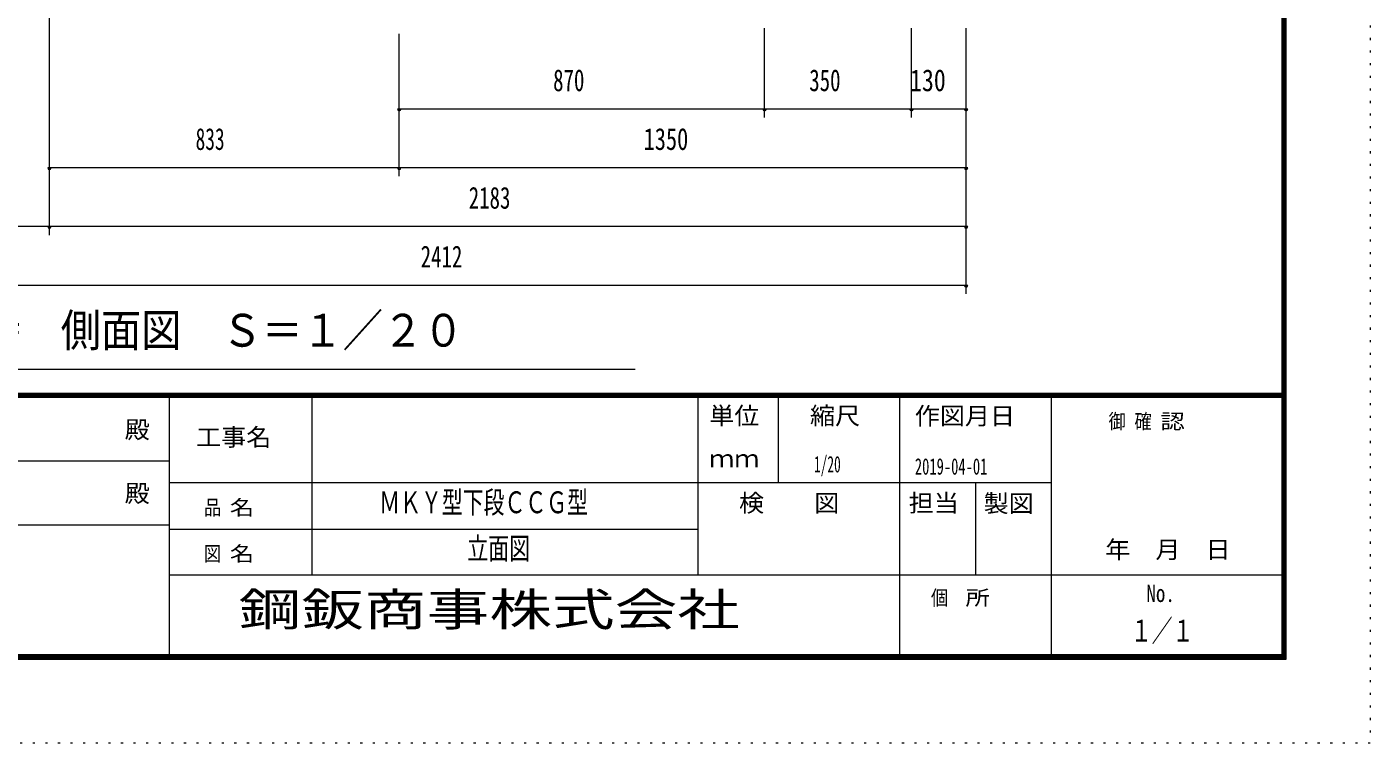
# Model space of a CAD drawing. Units: millimetres, scale not verified. Extents: x -5940 to 5940, y -4200 to 4200.
# Drawn here: x 2741 to 5940, y -4200 to -2494 of the extents above; entities that cross this region are included whole.
import ezdxf
from ezdxf.enums import TextEntityAlignment as Align

# ---------------------------------------------------------------- set-up
doc = ezdxf.new("R2010")
doc.units = ezdxf.units.MM
doc.header["$LTSCALE"] = 10
doc.linetypes.add('USER5', pattern=[3, 0.5, -2.5])
doc.layers.add('0-1_0-F', color=7, linetype='Continuous')
doc.layers.add('0-9_2-5DIM', color=7, linetype='Continuous')
for name, color, linetype, lineweight in [('0-2_2-0BOLD', 3, 'Continuous', 18), ('0-7_F-F', 5, 'Continuous', 18), ('0-8_F-E_J_ADD', 5, 'USER5', 18)]:
    doc.layers.add(name, color=color, linetype=linetype, lineweight=lineweight)
doc.styles.add('ＭＳ ゴシック', font='')
doc.styles.get('ＭＳ ゴシック').set_extended_font_data('MS Gothic')

msp = doc.modelspace()

# ---------------------------------------------------------------- linework, layer by layer
at = {"layer": '0-2_2-0BOLD'}
for p, q in [((2794.79, -2989.49), (2794.79, -2437.42)), ((3627.79, -2849.49), (3627.79, -2510.32)), ((4497.79, -2709.49), (4497.79, -2496.73)), ((4847.79, -2709.49), (4847.79, -2496.73)), ((4977.79, -3129.49), (4977.79, -2496.73)), ((3631.78, -2689.49), (3623.78, -2689.49)), ((4497.79, -2689.49), (3627.79, -2689.49)), ((4501.78, -2689.49), (4493.78, -2689.49)), ((4847.79, -2689.49), (4497.79, -2689.49)), ((4851.78, -2689.49), (4843.78, -2689.49)), ((4977.79, -2689.49), (4847.79, -2689.49)), ((4981.78, -2689.49), (4973.78, -2689.49)), ((2798.78, -2829.49), (2790.78, -2829.49)), ((3627.79, -2829.49), (2794.79, -2829.49)), ((3631.78, -2829.49), (3623.78, -2829.49)), ((4977.79, -2829.49), (3627.79, -2829.49)), ((4981.78, -2829.49), (4973.78, -2829.49)), ((2794.79, -2969.49), (2565.79, -2969.49)), ((2798.78, -2969.49), (2790.78, -2969.49)), ((4977.79, -2969.49), (2794.79, -2969.49)), ((4981.78, -2969.49), (4973.78, -2969.49)), ((4977.79, -3109.49), (2565.79, -3109.49)), ((4981.78, -3109.49), (4973.78, -3109.49)), ((4189.9, -3309.49), (2149.9, -3309.49))]:
    msp.add_line(p, q, dxfattribs=at)
for centre in [(3627.78, -2689.49), (4497.78, -2689.49), (4847.78, -2689.49), (4977.78, -2689.49), (2794.78, -2829.49), (3627.78, -2829.49), (4977.78, -2829.49), (2794.78, -2969.49), (4977.78, -2969.49), (4977.78, -3109.49)]:
    msp.add_arc(centre, 4, 180, 0, dxfattribs=at)
at = {"layer": '0-7_F-F'}
for p, q in [((-5730, -3366), (5730, -3366)), ((5730, -3367), (-5730, -3367)), ((-5730, -3368), (5730, -3368)), ((5730, -3369), (-5730, -3369)), ((-5730, -3370), (5730, -3370)), ((5730, -3371), (-5730, -3371)), ((-5730, -3372), (5730, -3372)), ((5730, -3373), (-5730, -3373)), ((-5730, -3374), (5730, -3374)), ((5730, -3375), (-5730, -3375)), ((-5730, -3376), (5730, -3376)), ((3080, -3376), (3080, -4000)), ((3420, -3800), (3420, -3376)), ((4340, -3800), (4340, -3376)), ((4530, -3376), (4530, -3580)), ((4820, -4000), (4820, -3376)), ((5180, -3376), (5180, -4000)), ((3080, -3528), (1560, -3528)), ((5180, -3580), (3080, -3580)), ((5000, -3580), (5000, -3800)), ((1560, -3680), (3080, -3680)), ((3080, -3690), (4340, -3690)), ((5740, -3800), (3080, -3800))]:
    msp.add_line(p, q, dxfattribs=at)
for points in [[(5740, 4040), (-5740, 4040), (-5740, -4000), (5740, -4000)], [(5739, 4039), (5739, -3999), (-5739, -3999), (-5739, 4039)], [(5738, 4038), (5738, -3998), (-5738, -3998), (-5738, 4038)], [(5737, 4037), (5737, -3997), (-5737, -3997), (-5737, 4037)], [(5736, 4036), (5736, -3996), (-5736, -3996), (-5736, 4036)], [(5735, 4035), (5735, -3995), (-5735, -3995), (-5735, 4035)], [(5734, 4034), (5734, -3994), (-5734, -3994), (-5734, 4034)], [(5733, 4033), (5733, -3993), (-5733, -3993), (-5733, 4033)], [(5732, 4032), (5732, -3992), (-5732, -3992), (-5732, 4032)], [(5731, 4031), (5731, -3991), (-5731, -3991), (-5731, 4031)], [(5730, 4030), (5730, -3990), (-5730, -3990), (-5730, 4030)]]:
    msp.add_lwpolyline(points, close=True, dxfattribs=at)
at = {"layer": '0-8_F-E_J_ADD'}
msp.add_lwpolyline([(5940, 4200), (5940, -4200), (-5940, -4200), (-5940, 4200)], close=True, dxfattribs=at)

# ---------------------------------------------------------------- texts
at = {"layer": '0-1_0-F', "style": 'ＭＳ ゴシック'}
for s, height, width, p in [('1/20', 39.07, 0.6, (4615.47, -3566.68)), ('2019-04-01', 39.07, 0.65, (4855.72, -3572.01)), ('ＭＫＹ型下段ＣＣＧ型', 52.1, 0.7, (3580, -3667.89)), ('立面図', 52.1, 0.7, (3790, -3777.89)), ('１／１', 52.1, 0.7, (5370, -3973.8))]:
    msp.add_text(s, height=height, dxfattribs=dict(at, width=width)).set_placement(p, align=Align.BOTTOM_LEFT)
at = {"layer": '0-2_2-0BOLD', "color": 7, "style": 'ＭＳ ゴシック'}
for s, height, width, p in [('870', 52.1, 0.7, (3994.28, -2662.39)), ('350', 52.1, 0.7, (4604.28, -2662.39)), ('130', 52.1, 0.8, (4844.28, -2662.39)), ('833', 52.1, 0.65, (3142.78, -2802.39)), ('1350', 52.1, 0.75, (4209.78, -2802.39)), ('2183', 52.1, 0.7, (3793.28, -2942.39)), ('2412', 52.1, 0.7, (3678.78, -3082.39)), ('上段未収納時\u3000側面図\u3000Ｓ＝１／２０', 78.15, 0.9, (2149.9, -3278.83))]:
    msp.add_text(s, height=height, dxfattribs=dict(at, width=width)).set_placement(p, align=Align.BOTTOM_LEFT)
at = {"layer": '0-7_F-F', "color": 7, "style": 'ＭＳ ゴシック'}
for s, height, width, p in [('単位', 41.68, 1.05, (4366, -3453.32)), ('縮尺', 41.68, 1.05, (4606, -3453.32)), ('作図月日', 41.68, 1.05, (4855.56, -3453.72)), ('御 ', 35.43, 0.85, (5317.1, -3461.77)), ('確 ', 35.43, 0.85, (5378.86, -3461.77)), ('認', 35.43, 1.2, (5440.61, -3461.77)), ('殿', 41.68, 1.05, (2974, -3486.32)), ('工事名', 41.68, 1.05, (3144, -3504.32)), ('ｍｍ', 41.68, 1.05, (4366, -3555.32)), ('殿', 41.68, 1.05, (2974, -3638.32)), ('検\u3000\u3000図', 41.68, 1.05, (4437, -3661.32)), ('担当', 41.68, 1.05, (4841, -3661.32)), ('製図', 41.68, 1.05, (5019.39, -3662.3)), ('品 ', 35.43, 0.85, (3162.5, -3667)), ('名', 35.43, 1.2, (3224.26, -3667)), ('図 ', 35.43, 0.85, (3162.5, -3777)), ('名', 35.43, 1.2, (3224.26, -3777)), ('\u3000年\u3000月\u3000日', 41.68, 1.05, (5249.5, -3772.09)), ('個  ', 35.43, 0.85, (4894, -3882)), ('所', 35.43, 1.2, (4976.34, -3882)), ('No.', 41.68, 0.8, (5407, -3876.32))]:
    msp.add_text(s, height=height, dxfattribs=dict(at, width=width)).set_placement(p, align=Align.BOTTOM_LEFT)
at = {"layer": '0-9_2-5DIM', "style": 'ＭＳ ゴシック', "width": 1.4}
msp.add_text('鋼鈑商事株式会社', height=78.15, dxfattribs=at).set_placement((3245.29, -3944.08), align=Align.BOTTOM_LEFT)

doc.saveas('drawing.dxf')
